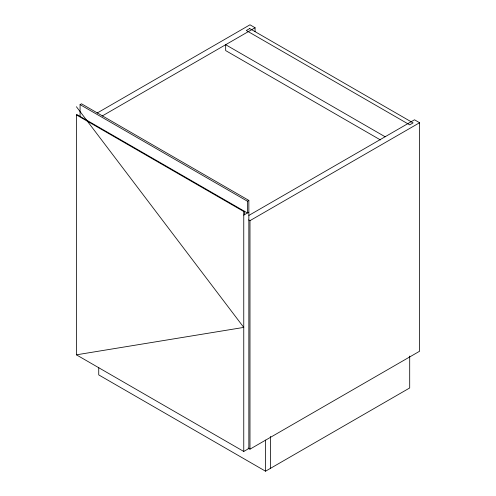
<?xml version="1.0" encoding="UTF-8"?>
<svg xmlns="http://www.w3.org/2000/svg" width="496" height="496" viewBox="0 0 496 496"><rect width="100%" height="100%" fill="white"/><g stroke="black" fill="none" stroke-linecap="round" stroke-linejoin="round"><path stroke-width="0.74" d="M80.073 104.613L81.487 103.794L248.849 200.421L248.849 448.514L243.759 451.453L76.403 354.826L76.403 114.892L76.967 114.57L247.436 212.989L247.436 201.233L80.073 104.613L80.073 116.362M97.117 113.051L249.978 24.8L255.068 27.739L255.068 31.614M102.207 115.99L255.068 27.739M247.436 201.233L248.849 200.421M76.403 114.892L243.759 211.519L244.323 211.191L244.323 214.787M243.759 215.109L248.849 212.17M248.911 215.4L414.513 119.79L419.597 122.729L419.597 351.236L249.978 449.165L248.068 448.062M248.707 219.926L249.978 220.658L419.597 122.729M98.735 367.313L98.735 374.902L265.527 471.2L409.702 387.959L409.702 356.072M76.403 354.826L243.759 327.403L76.403 106.733M385.113 136.766L225.668 44.714L225.668 50.586L380.42 139.934M270.618 436.375L270.618 468.261M265.527 440.076L265.527 471.2M249.978 220.658L249.978 449.165M243.759 211.519L243.759 451.453M249.699 28.551L246.301 30.51L409.702 124.849L413.1 122.89L249.699 28.551"/></g></svg>
